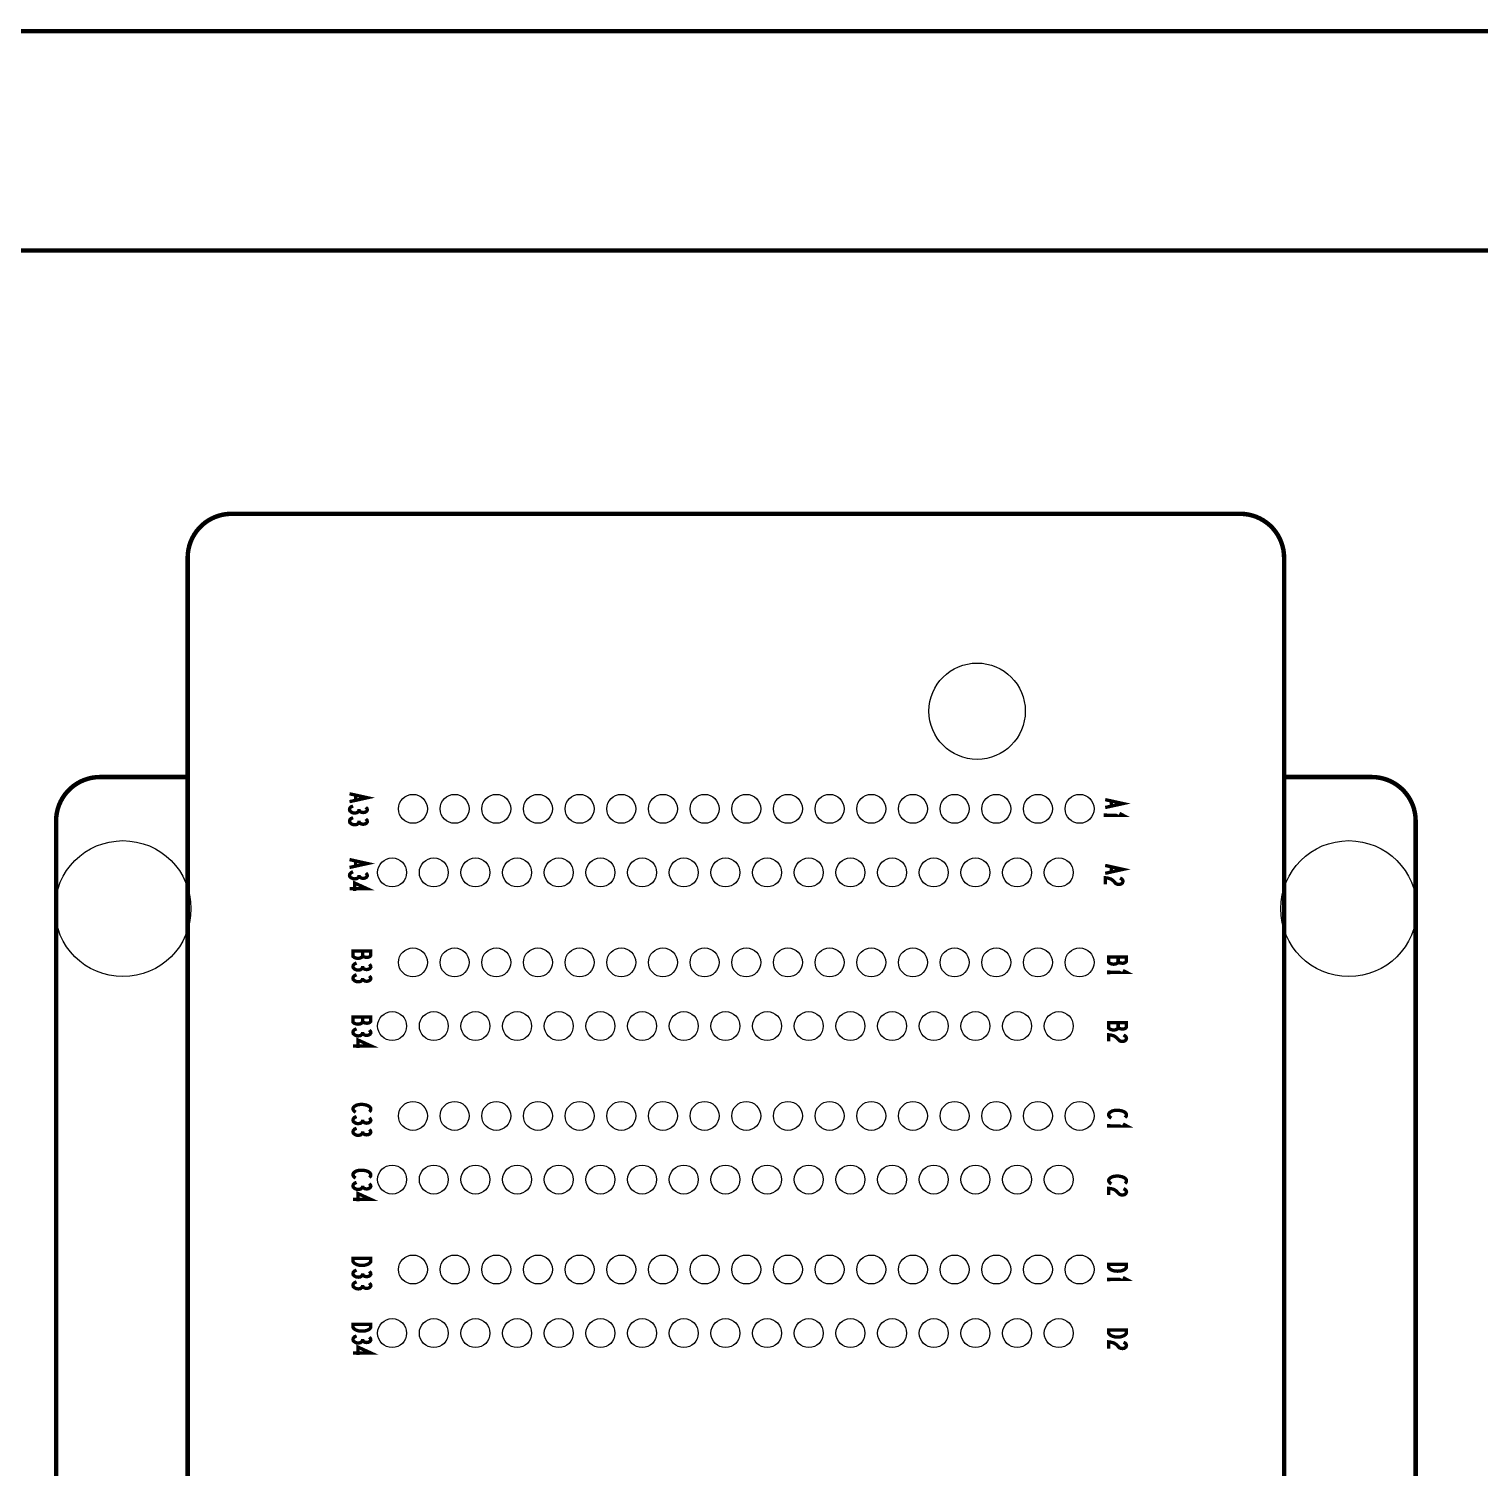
# Model space of a CAD drawing. Extents: x 0 to 200, y -10 to 130.
# Drawn here: x 67.8 to 133.9, y 64.5 to 130.1 of the extents above; entities that cross this region are included whole.
import ezdxf

# ---------------------------------------------------------------- set-up
doc = ezdxf.new("R2010")
doc.units = 0
doc.layers.get('0').update_dxf_attribs({"linetype": 'CONTINUOUS'})
doc.layers.add('MASK_TOP_ART', color=6, linetype='CONTINUOUS')
doc.layers.add('SILK_TOP_ART', color=6, linetype='CONTINUOUS')

# ---------------------------------------------------------------- blocks, each defined once
blk = doc.blocks.new('ROUND_639')
blk.add_circle((0, 0), 3.1)
blk = doc.blocks.new('ROUND_634')
blk.add_circle((0, 0), 0.66)
blk = doc.blocks.new('ROUND_636')
blk.add_circle((0, 0), 2.197)

msp = doc.modelspace()

# ---------------------------------------------------------------- linework, layer by layer
at = {"layer": 'MASK_TOP_ART', "const_width": 0.2}
for points in [[(200, 130), (0, 130), (0, 120), (200, 120), (200, 130)], [(1, 0), (199, 0), (200, 1), (200, 119), (199, 120), (1, 120), (0, 119), (0, 1), (1, 0)]]:
    msp.add_lwpolyline(points, dxfattribs=at)
at = {"layer": 'SILK_TOP_ART'}
for points, const_width in [([(200, 130), (0, 130), (0, 120), (200, 120), (200, 130)], 0.2), ([(1, 0), (199, 0), (200, 1), (200, 119), (199, 120), (1, 120), (0, 119), (0, 1), (1, 0)], 0.2), ([(123, 107.9999), (77, 107.9999)], 0.2032), ([(75, 105.9999), (75, 95.9999), (71.0001, 95.9999)], 0.2032), ([(128.9999, 95.9999), (125, 95.9999), (125, 105.9999)], 0.2032), ([(75, 95.9999), (75, 24.0001)], 0.2032), ([(125, 95.9999), (125, 24.0001)], 0.2032), ([(82.3815, 95.237), (83.1943, 95.0571), (82.3815, 94.8772)], 0.1524), ([(82.5441, 94.682), (82.4492, 94.6389), (82.395, 94.5813), (82.3815, 94.5165), (82.395, 94.4589), (82.4628, 94.4013), (82.5441, 94.3654), (82.6253, 94.3582), (82.7201, 94.3726), (82.7879, 94.4229), (82.815, 94.4733), (82.815, 94.5381)], 0.1524), ([(82.666, 94.942), (82.666, 95.1723)], 0.1524), ([(82.815, 94.4733), (82.8556, 94.4301), (82.9234, 94.3942), (83.0046, 94.3798), (83.0859, 94.3942), (83.1536, 94.4301), (83.1943, 94.4949), (83.1808, 94.5597), (83.1266, 94.6245)], 0.1524), ([(116.8412, 94.9703), (117.654, 94.7904), (116.8412, 94.6105)], 0.1524), ([(117.1257, 94.6753), (117.1257, 94.9056)], 0.1524), ([(69.0001, 93.9999), (69.0001, 26.0001)], 0.2032), ([(82.5441, 94.1486), (82.4492, 94.1055), (82.395, 94.0479), (82.3815, 93.9831), (82.395, 93.9255), (82.4628, 93.8679), (82.5441, 93.832), (82.6253, 93.8248), (82.7201, 93.8392), (82.7879, 93.8895), (82.815, 93.9399), (82.815, 94.0047)], 0.1524), ([(82.815, 93.9399), (82.8556, 93.8967), (82.9234, 93.8608), (83.0046, 93.8464), (83.0859, 93.8608), (83.1536, 93.8967), (83.1943, 93.9615), (83.1808, 94.0263), (83.1266, 94.0911)], 0.1524), ([(116.8412, 94.257), (117.654, 94.257), (117.4914, 94.3434)], 0.1524), ([(116.8412, 94.3434), (116.8412, 94.1707)], 0.1524), ([(130.9999, 26.0001), (130.9999, 93.9999)], 0.2032), ([(82.3815, 92.237), (83.1943, 92.0571), (82.3815, 91.8772)], 0.1524), ([(82.666, 91.942), (82.666, 92.1723)], 0.1524), ([(116.8412, 91.9703), (117.654, 91.7904), (116.8412, 91.6105)], 0.1524), ([(117.1257, 91.6753), (117.1257, 91.9056)], 0.1524), ([(82.5441, 91.682), (82.4492, 91.6389), (82.395, 91.5813), (82.3815, 91.5165), (82.395, 91.4589), (82.4628, 91.4013), (82.5441, 91.3654), (82.6253, 91.3582), (82.7201, 91.3726), (82.7879, 91.4229), (82.815, 91.4733), (82.815, 91.5381)], 0.1524), ([(82.815, 91.4733), (82.8556, 91.4301), (82.9234, 91.3942), (83.0046, 91.3798), (83.0859, 91.3942), (83.1536, 91.4301), (83.1943, 91.4949), (83.1808, 91.5597), (83.1266, 91.6245)], 0.1524), ([(117.5185, 91.3937), (117.5998, 91.3506), (117.6405, 91.3002), (117.654, 91.2426), (117.6269, 91.1706), (117.5592, 91.1203), (117.4779, 91.1059), (117.3966, 91.1131), (117.3289, 91.1419), (117.1934, 91.2858), (117.0986, 91.3506), (116.9631, 91.3937), (116.8412, 91.4081), (116.8412, 91.1059)], 0.1524), ([(82.3815, 90.9039), (83.1943, 90.9039), (82.6118, 91.1702), (82.6118, 90.8104)], 0.1524), ([(82.9738, 87.8405), (83.0144, 87.8117), (83.0822, 87.7902), (83.177, 87.7757), (83.2583, 87.7902), (83.3124, 87.8189), (83.3531, 87.8693), (83.3531, 88.0636), (82.5403, 88.0636), (82.5403, 87.8261), (82.5945, 87.7757), (82.6758, 87.747), (82.7706, 87.7326), (82.8654, 87.747), (82.9467, 87.7902), (82.9738, 87.8405), (82.9738, 88.0636)], 0.1524), ([(82.7029, 87.523), (82.608, 87.4799), (82.5538, 87.4223), (82.5403, 87.3575), (82.5538, 87.2999), (82.6216, 87.2423), (82.7029, 87.2064), (82.7841, 87.1992), (82.8789, 87.2136), (82.9467, 87.2639), (82.9738, 87.3143), (82.9738, 87.3791)], 0.1524), ([(82.9738, 87.3143), (83.0144, 87.2711), (83.0822, 87.2352), (83.1634, 87.2208), (83.2447, 87.2352), (83.3124, 87.2711), (83.3531, 87.3359), (83.3396, 87.4007), (83.2854, 87.4655)], 0.1524), ([(117.4335, 87.5738), (117.4741, 87.545), (117.5419, 87.5235), (117.6367, 87.509), (117.718, 87.5235), (117.7721, 87.5522), (117.8128, 87.6026), (117.8128, 87.7969), (117, 87.7969), (117, 87.5594), (117.0542, 87.509), (117.1355, 87.4803), (117.2303, 87.4659), (117.3251, 87.4803), (117.4064, 87.5235), (117.4335, 87.5738), (117.4335, 87.7969)], 0.1524), ([(82.7029, 86.9896), (82.608, 86.9465), (82.5538, 86.8889), (82.5403, 86.8241), (82.5538, 86.7665), (82.6216, 86.7089), (82.7029, 86.673), (82.7841, 86.6658), (82.8789, 86.6802), (82.9467, 86.7305), (82.9738, 86.7809), (82.9738, 86.8457)], 0.1524), ([(82.9738, 86.7809), (83.0144, 86.7377), (83.0822, 86.7018), (83.1634, 86.6874), (83.2447, 86.7018), (83.3124, 86.7377), (83.3531, 86.8025), (83.3396, 86.8673), (83.2854, 86.9321)], 0.1524), ([(117, 87.098), (117.8128, 87.098), (117.6502, 87.1844)], 0.1524), ([(117, 87.1844), (117, 87.0117)], 0.1524), ([(82.9738, 84.8405), (83.0144, 84.8117), (83.0822, 84.7902), (83.177, 84.7757), (83.2583, 84.7902), (83.3124, 84.8189), (83.3531, 84.8693), (83.3531, 85.0636), (82.5403, 85.0636), (82.5403, 84.8261), (82.5945, 84.7757), (82.6758, 84.747), (82.7706, 84.7326), (82.8654, 84.747), (82.9467, 84.7902), (82.9738, 84.8405), (82.9738, 85.0636)], 0.1524), ([(117.4335, 84.5738), (117.4741, 84.545), (117.5419, 84.5235), (117.6367, 84.509), (117.718, 84.5235), (117.7721, 84.5522), (117.8128, 84.6026), (117.8128, 84.7969), (117, 84.7969), (117, 84.5594), (117.0542, 84.509), (117.1355, 84.4803), (117.2303, 84.4659), (117.3251, 84.4803), (117.4064, 84.5235), (117.4335, 84.5738), (117.4335, 84.7969)], 0.1524), ([(82.7029, 84.523), (82.608, 84.4799), (82.5538, 84.4223), (82.5403, 84.3575), (82.5538, 84.2999), (82.6216, 84.2423), (82.7029, 84.2064), (82.7841, 84.1992), (82.8789, 84.2136), (82.9467, 84.2639), (82.9738, 84.3143), (82.9738, 84.3791)], 0.1524), ([(82.5403, 83.7449), (83.3531, 83.7449), (82.7706, 84.0112), (82.7706, 83.6514)], 0.1524), ([(82.9738, 84.3143), (83.0144, 84.2711), (83.0822, 84.2352), (83.1634, 84.2208), (83.2447, 84.2352), (83.3124, 84.2711), (83.3531, 84.3359), (83.3396, 84.4007), (83.2854, 84.4655)], 0.1524), ([(117.6773, 84.2347), (117.7586, 84.1916), (117.7993, 84.1412), (117.8128, 84.0836), (117.7857, 84.0116), (117.718, 83.9613), (117.6367, 83.9469), (117.5554, 83.9541), (117.4877, 83.9829), (117.3522, 84.1268), (117.2574, 84.1916), (117.1219, 84.2347), (117, 84.2491), (117, 83.9469)], 0.1524), ([(83.2854, 80.7398), (83.326, 80.783), (83.3531, 80.8333), (83.3531, 80.8909), (83.3124, 80.9557), (83.2447, 81.006), (83.1634, 81.042), (83.028, 81.0708), (82.9061, 81.078), (82.7841, 81.0636), (82.7029, 81.042), (82.6216, 80.9989), (82.5674, 80.9485), (82.5403, 80.8981), (82.5403, 80.8477), (82.5674, 80.7973), (82.608, 80.7542), (82.6622, 80.7182)], 0.1524), ([(117.7451, 80.4731), (117.7857, 80.5163), (117.8128, 80.5666), (117.8128, 80.6242), (117.7721, 80.689), (117.7044, 80.7393), (117.6231, 80.7753), (117.4877, 80.8041), (117.3658, 80.8113), (117.2438, 80.7969), (117.1626, 80.7753), (117.0813, 80.7322), (117.0271, 80.6818), (117, 80.6314), (117, 80.581), (117.0271, 80.5306), (117.0677, 80.4875), (117.1219, 80.4515)], 0.1524), ([(82.7029, 80.523), (82.608, 80.4799), (82.5538, 80.4223), (82.5403, 80.3575), (82.5538, 80.2999), (82.6216, 80.2423), (82.7029, 80.2064), (82.7841, 80.1992), (82.8789, 80.2136), (82.9467, 80.2639), (82.9738, 80.3143), (82.9738, 80.3791)], 0.1524), ([(82.7029, 79.9896), (82.608, 79.9465), (82.5538, 79.8889), (82.5403, 79.8241), (82.5538, 79.7665), (82.6216, 79.7089), (82.7029, 79.673), (82.7841, 79.6658), (82.8789, 79.6802), (82.9467, 79.7305), (82.9738, 79.7809), (82.9738, 79.8457)], 0.1524), ([(82.9738, 80.3143), (83.0144, 80.2711), (83.0822, 80.2352), (83.1634, 80.2208), (83.2447, 80.2352), (83.3124, 80.2711), (83.3531, 80.3359), (83.3396, 80.4007), (83.2854, 80.4655)], 0.1524), ([(117, 80.098), (117.8128, 80.098), (117.6502, 80.1844)], 0.1524), ([(117, 80.1844), (117, 80.0117)], 0.1524), ([(82.9738, 79.7809), (83.0144, 79.7377), (83.0822, 79.7018), (83.1634, 79.6874), (83.2447, 79.7018), (83.3124, 79.7377), (83.3531, 79.8025), (83.3396, 79.8673), (83.2854, 79.9321)], 0.1524), ([(83.2854, 77.7398), (83.326, 77.783), (83.3531, 77.8333), (83.3531, 77.8909), (83.3124, 77.9557), (83.2447, 78.006), (83.1634, 78.042), (83.028, 78.0708), (82.9061, 78.078), (82.7841, 78.0636), (82.7029, 78.042), (82.6216, 77.9989), (82.5674, 77.9485), (82.5403, 77.8981), (82.5403, 77.8477), (82.5674, 77.7973), (82.608, 77.7542), (82.6622, 77.7182)], 0.1524), ([(82.7029, 77.523), (82.608, 77.4799), (82.5538, 77.4223), (82.5403, 77.3575), (82.5538, 77.2999), (82.6216, 77.2423), (82.7029, 77.2064), (82.7841, 77.1992), (82.8789, 77.2136), (82.9467, 77.2639), (82.9738, 77.3143), (82.9738, 77.3791)], 0.1524), ([(82.9738, 77.3143), (83.0144, 77.2711), (83.0822, 77.2352), (83.1634, 77.2208), (83.2447, 77.2352), (83.3124, 77.2711), (83.3531, 77.3359), (83.3396, 77.4007), (83.2854, 77.4655)], 0.1524), ([(117.7451, 77.4731), (117.7857, 77.5163), (117.8128, 77.5666), (117.8128, 77.6242), (117.7721, 77.689), (117.7044, 77.7393), (117.6231, 77.7753), (117.4877, 77.8041), (117.3658, 77.8113), (117.2438, 77.7969), (117.1626, 77.7753), (117.0813, 77.7322), (117.0271, 77.6818), (117, 77.6314), (117, 77.581), (117.0271, 77.5306), (117.0677, 77.4875), (117.1219, 77.4515)], 0.1524), ([(82.5403, 76.7449), (83.3531, 76.7449), (82.7706, 77.0112), (82.7706, 76.6514)], 0.1524), ([(117.6773, 77.2347), (117.7586, 77.1916), (117.7993, 77.1412), (117.8128, 77.0836), (117.7857, 77.0116), (117.718, 76.9613), (117.6367, 76.9469), (117.5554, 76.9541), (117.4877, 76.9829), (117.3522, 77.1268), (117.2574, 77.1916), (117.1219, 77.2347), (117, 77.2491), (117, 76.9469)], 0.1524), ([(82.5403, 74.0564), (83.3531, 74.0564), (83.3531, 73.9125), (83.3124, 73.8549), (83.2583, 73.8117), (83.177, 73.7757), (83.0822, 73.747), (82.9467, 73.7398), (82.8112, 73.747), (82.7164, 73.7757), (82.6351, 73.8117), (82.5809, 73.8549), (82.5403, 73.9125), (82.5403, 74.0564)], 0.1524), ([(82.7029, 73.523), (82.608, 73.4799), (82.5538, 73.4223), (82.5403, 73.3575), (82.5538, 73.2999), (82.6216, 73.2423), (82.7029, 73.2064), (82.7841, 73.1992), (82.8789, 73.2136), (82.9467, 73.2639), (82.9738, 73.3143), (82.9738, 73.3791)], 0.1524), ([(82.9738, 73.3143), (83.0144, 73.2711), (83.0822, 73.2352), (83.1634, 73.2208), (83.2447, 73.2352), (83.3124, 73.2711), (83.3531, 73.3359), (83.3396, 73.4007), (83.2854, 73.4655)], 0.1524), ([(117, 73.7897), (117.8128, 73.7897), (117.8128, 73.6458), (117.7721, 73.5882), (117.718, 73.545), (117.6367, 73.509), (117.5419, 73.4803), (117.4064, 73.4731), (117.2709, 73.4803), (117.1761, 73.509), (117.0948, 73.545), (117.0406, 73.5882), (117, 73.6458), (117, 73.7897)], 0.1524), ([(82.7029, 72.9896), (82.608, 72.9465), (82.5538, 72.8889), (82.5403, 72.8241), (82.5538, 72.7665), (82.6216, 72.7089), (82.7029, 72.673), (82.7841, 72.6658), (82.8789, 72.6802), (82.9467, 72.7305), (82.9738, 72.7809), (82.9738, 72.8457)], 0.1524), ([(82.9738, 72.7809), (83.0144, 72.7377), (83.0822, 72.7018), (83.1634, 72.6874), (83.2447, 72.7018), (83.3124, 72.7377), (83.3531, 72.8025), (83.3396, 72.8673), (83.2854, 72.9321)], 0.1524), ([(117, 73.098), (117.8128, 73.098), (117.6502, 73.1844)], 0.1524), ([(117, 73.1844), (117, 73.0117)], 0.1524), ([(82.5403, 71.0564), (83.3531, 71.0564), (83.3531, 70.9125), (83.3124, 70.8549), (83.2583, 70.8117), (83.177, 70.7757), (83.0822, 70.747), (82.9467, 70.7398), (82.8112, 70.747), (82.7164, 70.7757), (82.6351, 70.8117), (82.5809, 70.8549), (82.5403, 70.9125), (82.5403, 71.0564)], 0.1524), ([(117, 70.7897), (117.8128, 70.7897), (117.8128, 70.6458), (117.7721, 70.5882), (117.718, 70.545), (117.6367, 70.509), (117.5419, 70.4803), (117.4064, 70.4731), (117.2709, 70.4803), (117.1761, 70.509), (117.0948, 70.545), (117.0406, 70.5882), (117, 70.6458), (117, 70.7897)], 0.1524), ([(82.7029, 70.523), (82.608, 70.4799), (82.5538, 70.4223), (82.5403, 70.3575), (82.5538, 70.2999), (82.6216, 70.2423), (82.7029, 70.2064), (82.7841, 70.1992), (82.8789, 70.2136), (82.9467, 70.2639), (82.9738, 70.3143), (82.9738, 70.3791)], 0.1524), ([(82.9738, 70.3143), (83.0144, 70.2711), (83.0822, 70.2352), (83.1634, 70.2208), (83.2447, 70.2352), (83.3124, 70.2711), (83.3531, 70.3359), (83.3396, 70.4007), (83.2854, 70.4655)], 0.1524), ([(117.6773, 70.2347), (117.7586, 70.1916), (117.7993, 70.1412), (117.8128, 70.0836), (117.7857, 70.0116), (117.718, 69.9613), (117.6367, 69.9469), (117.5554, 69.9541), (117.4877, 69.9829), (117.3522, 70.1268), (117.2574, 70.1916), (117.1219, 70.2347), (117, 70.2491), (117, 69.9469)], 0.1524), ([(82.5403, 69.7449), (83.3531, 69.7449), (82.7706, 70.0112), (82.7706, 69.6514)], 0.1524)]:
    msp.add_lwpolyline(points, dxfattribs=dict(at, const_width=const_width))
at = {"layer": 'SILK_TOP_ART', "const_width": 0.2032}
for points in [[(77, 107.9999, 0.4142224), (75, 105.9999)], [(125, 105.9999, 0.4142224), (123, 107.9999)], [(71.0001, 95.9999, 0.4142341), (69.0001, 93.9999)], [(130.9999, 93.9999, 0.4142341), (128.9999, 95.9999)]]:
    msp.add_lwpolyline(points, format="xyb", dxfattribs=at)

# ---------------------------------------------------------------- block references
at = {"layer": 'MASK_TOP_ART'}
for name, p in [('ROUND_636', (111, 98.9999)), ('ROUND_634', (85.2751, 94.5501)), ('ROUND_634', (87.175, 94.5501)), ('ROUND_634', (89.075, 94.5501)), ('ROUND_634', (90.9751, 94.5501)), ('ROUND_634', (92.875, 94.5501)), ('ROUND_634', (94.775, 94.5501)), ('ROUND_634', (96.6749, 94.5501)), ('ROUND_634', (98.5751, 94.5501)), ('ROUND_634', (100.475, 94.5501)), ('ROUND_634', (102.3749, 94.5501)), ('ROUND_634', (104.2751, 94.5501)), ('ROUND_634', (106.175, 94.5501)), ('ROUND_634', (108.0749, 94.5501)), ('ROUND_634', (109.9751, 94.5501)), ('ROUND_634', (111.875, 94.5501)), ('ROUND_634', (113.7749, 94.5501)), ('ROUND_634', (115.6751, 94.5501)), ('ROUND_639', (72.0501, 89.9999)), ('ROUND_639', (127.9499, 89.9999)), ('ROUND_634', (84.3249, 91.6499)), ('ROUND_634', (86.2251, 91.6499)), ('ROUND_634', (88.125, 91.6499)), ('ROUND_634', (90.0249, 91.6499)), ('ROUND_634', (91.9251, 91.6499)), ('ROUND_634', (93.825, 91.6499)), ('ROUND_634', (95.7249, 91.6499)), ('ROUND_634', (97.6251, 91.6499)), ('ROUND_634', (99.525, 91.6499)), ('ROUND_634', (101.4249, 91.6499)), ('ROUND_634', (103.3251, 91.6499)), ('ROUND_634', (105.225, 91.6499)), ('ROUND_634', (107.125, 91.6499)), ('ROUND_634', (109.0249, 91.6499)), ('ROUND_634', (110.925, 91.6499)), ('ROUND_634', (112.825, 91.6499)), ('ROUND_634', (114.7249, 91.6499)), ('ROUND_634', (85.2751, 87.5501)), ('ROUND_634', (87.175, 87.5501)), ('ROUND_634', (89.075, 87.5501)), ('ROUND_634', (90.9751, 87.5501)), ('ROUND_634', (92.875, 87.5501)), ('ROUND_634', (94.775, 87.5501)), ('ROUND_634', (96.6749, 87.5501)), ('ROUND_634', (98.5751, 87.5501)), ('ROUND_634', (100.475, 87.5501)), ('ROUND_634', (102.3749, 87.5501)), ('ROUND_634', (104.2751, 87.5501)), ('ROUND_634', (106.175, 87.5501)), ('ROUND_634', (108.0749, 87.5501)), ('ROUND_634', (109.9751, 87.5501)), ('ROUND_634', (111.875, 87.5501)), ('ROUND_634', (113.7749, 87.5501)), ('ROUND_634', (115.6751, 87.5501)), ('ROUND_634', (84.3249, 84.6499)), ('ROUND_634', (86.2251, 84.6499)), ('ROUND_634', (88.125, 84.6499)), ('ROUND_634', (90.0249, 84.6499)), ('ROUND_634', (91.9251, 84.6499)), ('ROUND_634', (93.825, 84.6499)), ('ROUND_634', (95.7249, 84.6499)), ('ROUND_634', (97.6251, 84.6499)), ('ROUND_634', (99.525, 84.6499)), ('ROUND_634', (101.4249, 84.6499)), ('ROUND_634', (103.3251, 84.6499)), ('ROUND_634', (105.225, 84.6499)), ('ROUND_634', (107.125, 84.6499)), ('ROUND_634', (109.0249, 84.6499)), ('ROUND_634', (110.925, 84.6499)), ('ROUND_634', (112.825, 84.6499)), ('ROUND_634', (114.7249, 84.6499)), ('ROUND_634', (85.2751, 80.5501)), ('ROUND_634', (87.175, 80.5501)), ('ROUND_634', (89.075, 80.5501)), ('ROUND_634', (90.9751, 80.5501)), ('ROUND_634', (92.875, 80.5501)), ('ROUND_634', (94.775, 80.5501)), ('ROUND_634', (96.6749, 80.5501)), ('ROUND_634', (98.5751, 80.5501)), ('ROUND_634', (100.475, 80.5501)), ('ROUND_634', (102.3749, 80.5501)), ('ROUND_634', (104.2751, 80.5501)), ('ROUND_634', (106.175, 80.5501)), ('ROUND_634', (108.0749, 80.5501)), ('ROUND_634', (109.9751, 80.5501)), ('ROUND_634', (111.875, 80.5501)), ('ROUND_634', (113.7749, 80.5501)), ('ROUND_634', (115.6751, 80.5501)), ('ROUND_634', (84.3249, 77.65)), ('ROUND_634', (86.2251, 77.65)), ('ROUND_634', (88.125, 77.65)), ('ROUND_634', (90.0249, 77.65)), ('ROUND_634', (91.9251, 77.65)), ('ROUND_634', (93.825, 77.65)), ('ROUND_634', (95.7249, 77.65)), ('ROUND_634', (97.6251, 77.65)), ('ROUND_634', (99.525, 77.65)), ('ROUND_634', (101.4249, 77.65)), ('ROUND_634', (103.3251, 77.65)), ('ROUND_634', (105.225, 77.65)), ('ROUND_634', (107.125, 77.65)), ('ROUND_634', (109.0249, 77.65)), ('ROUND_634', (110.925, 77.65)), ('ROUND_634', (112.825, 77.65)), ('ROUND_634', (114.7249, 77.65)), ('ROUND_634', (85.2751, 73.5499)), ('ROUND_634', (87.175, 73.5499)), ('ROUND_634', (89.075, 73.5499)), ('ROUND_634', (90.9751, 73.5499)), ('ROUND_634', (92.875, 73.5499)), ('ROUND_634', (94.775, 73.5499)), ('ROUND_634', (96.6749, 73.5499)), ('ROUND_634', (98.5751, 73.5499)), ('ROUND_634', (100.475, 73.5499)), ('ROUND_634', (102.3749, 73.5499)), ('ROUND_634', (104.2751, 73.5499)), ('ROUND_634', (106.175, 73.5499)), ('ROUND_634', (108.0749, 73.5499)), ('ROUND_634', (109.9751, 73.5499)), ('ROUND_634', (111.875, 73.5499)), ('ROUND_634', (113.7749, 73.5499)), ('ROUND_634', (115.6751, 73.5499)), ('ROUND_634', (84.3249, 70.65)), ('ROUND_634', (86.2251, 70.65)), ('ROUND_634', (88.125, 70.65)), ('ROUND_634', (90.0249, 70.65)), ('ROUND_634', (91.9251, 70.65)), ('ROUND_634', (93.825, 70.65)), ('ROUND_634', (95.7249, 70.65)), ('ROUND_634', (97.6251, 70.65)), ('ROUND_634', (99.525, 70.65)), ('ROUND_634', (101.4249, 70.65)), ('ROUND_634', (103.3251, 70.65)), ('ROUND_634', (105.225, 70.65)), ('ROUND_634', (107.125, 70.65)), ('ROUND_634', (109.0249, 70.65)), ('ROUND_634', (110.925, 70.65)), ('ROUND_634', (112.825, 70.65)), ('ROUND_634', (114.7249, 70.65))]:
    msp.add_blockref(name, p, dxfattribs=at)

doc.saveas('drawing.dxf')
